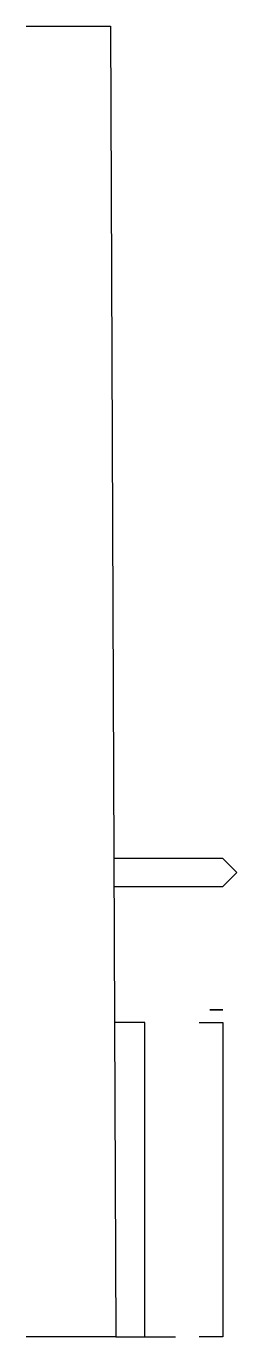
# Model space of a CAD drawing. Header units: metres. Extents: x 0 to 0.91, y 0 to 5.63.
import ezdxf

# ---------------------------------------------------------------- set-up
doc = ezdxf.new("R2010")
doc.units = ezdxf.units.M
doc.header["$MEASUREMENT"] = 0
for name, color, linetype in [('Bolte', 130, 'Continuous'), ('Cilindru', 6, 'Continuous'), ('Coloane', 3, 'Continuous')]:
    doc.layers.add(name, color=color, linetype=linetype)

msp = doc.modelspace()

# ---------------------------------------------------------------- linework, layer by layer
at = {"layer": 'Bolte'}
msp.add_lwpolyline([(0.3775, 1.935), (0.845, 1.935), (0.905, 1.995), (0.845, 2.055), (0.377, 2.055)], dxfattribs=at)
at = {"layer": 'Cilindru'}
for p, q in [((0, 5.63), (0.3617, 5.63)), ((0.5105, 0), (0.641, 0))]:
    msp.add_line(p, q, dxfattribs=at)
for points in [[(0.3617, 5.63), (0.38, 1.35), (0.3858, 0), (0, 0)], [(0.3858, 0), (0.5105, 0), (0.5105, 1.35), (0.38, 1.35)], [(0.743, 1.35), (0.845, 1.35), (0.845, 0), (0.743, 0)]]:
    msp.add_lwpolyline(points, dxfattribs=at)
at = {"layer": 'Coloane', "extrusion": (0, -1, 6.12323e-17), "elevation": -1.4043}
msp.add_lwpolyline([(0.845, 0.0279), (0.7893, 0.0279), (0.7893, -0.0279), (0.845, -0.0279)], close=True, dxfattribs=at)
at = {"layer": 'Coloane', "extrusion": (0, -1, 6.12323e-17)}
for radius in [0.0279, 0.0255, 0.025]:
    msp.add_circle((0.8171, 0, -1.4043), radius, dxfattribs=at)

doc.saveas('drawing.dxf')
